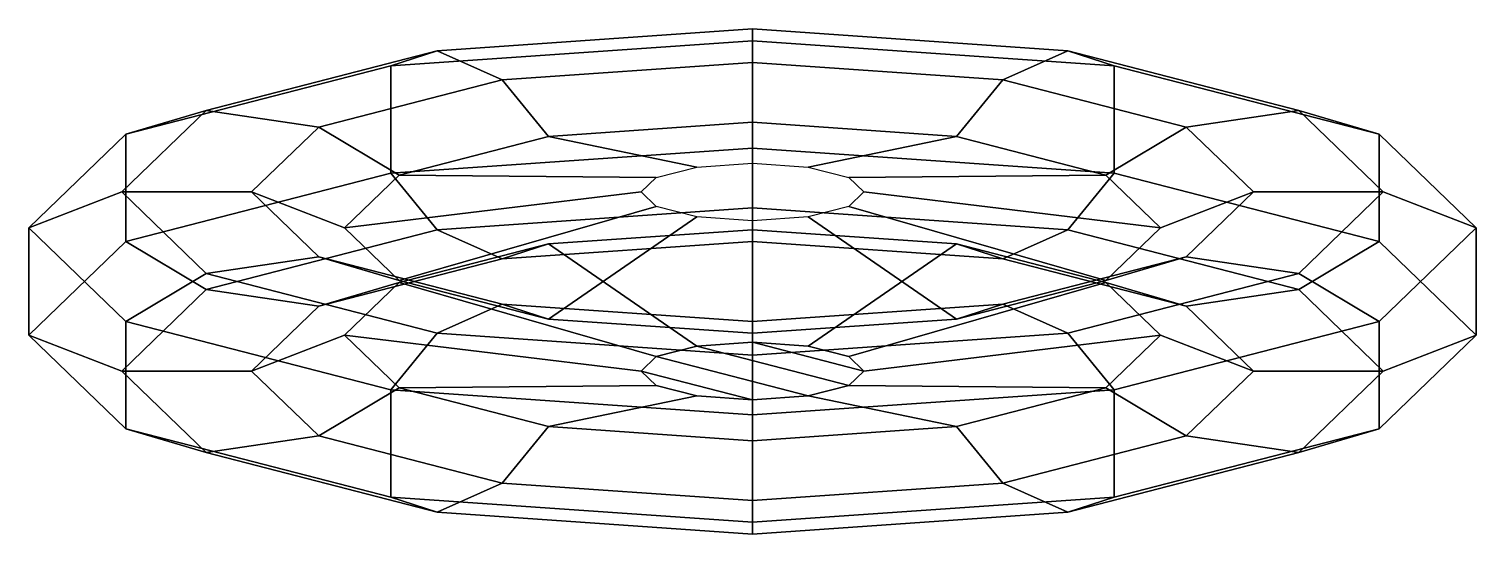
# Model space of a CAD drawing. Extents: x -0.39 to 0.39, y -1.935 to -1.662.
import ezdxf

# ---------------------------------------------------------------- set-up
doc = ezdxf.new("R2010")
doc.units = 0
doc.layers.add('WHEELS', color=2, linetype='CONTINUOUS')

msp = doc.modelspace()

# ---------------------------------------------------------------- linework, layer by layer
at = {"layer": 'WHEELS'}
for points in [[(0, -1.66838, 0.36811), (-0.195, -1.6819, 0.41858), (-0.17, -1.67379, 0.46558), (0, -1.662, 0.42159)], [(-0.195, -1.6819, 0.41858), (0, -1.66838, 0.36811), (0, -1.72633, 0.35258), (-0.195, -1.73986, 0.40305)], [(0, -1.662, 0.42159), (-0.17, -1.67379, 0.46558), (-0.135, -1.68948, 0.52414), (0, -1.68012, 0.4892)], [(0.195, -1.6819, 0.41858), (0, -1.66838, 0.36811), (0, -1.662, 0.42159), (0.17, -1.67379, 0.46558)], [(0.17, -1.67379, 0.46558), (0, -1.662, 0.42159), (0, -1.68012, 0.4892), (0.135, -1.68948, 0.52414)], [(0, -1.66838, 0.36811), (0.195, -1.6819, 0.41858), (0.195, -1.73986, 0.40305), (0, -1.72633, 0.35258)], [(-0.195, -1.6819, 0.41858), (-0.33775, -1.71885, 0.55647), (-0.29445, -1.706, 0.58579), (-0.17, -1.67379, 0.46558)], [(-0.17, -1.67379, 0.46558), (-0.29445, -1.706, 0.58579), (-0.23383, -1.71506, 0.6196), (-0.135, -1.68948, 0.52414)], [(0.29445, -1.706, 0.58579), (0.17, -1.67379, 0.46558), (0.135, -1.68948, 0.52414), (0.23383, -1.71506, 0.6196)], [(0.33775, -1.71885, 0.55647), (0.195, -1.6819, 0.41858), (0.17, -1.67379, 0.46558), (0.29445, -1.706, 0.58579)], [(-0.33775, -1.71885, 0.55647), (-0.195, -1.6819, 0.41858), (-0.195, -1.73986, 0.40305), (-0.33775, -1.7768, 0.54094)], [(0, -1.68012, 0.4892), (-0.135, -1.68948, 0.52414), (-0.11, -1.72001, 0.56079), (0, -1.71238, 0.53232)], [(0.135, -1.68948, 0.52414), (0, -1.68012, 0.4892), (0, -1.71238, 0.53232), (0.11, -1.72001, 0.56079)], [(0.195, -1.6819, 0.41858), (0.33775, -1.71885, 0.55647), (0.33775, -1.7768, 0.54094), (0.195, -1.73986, 0.40305)], [(-0.135, -1.68948, 0.52414), (-0.23383, -1.71506, 0.6196), (-0.19053, -1.74085, 0.63857), (-0.11, -1.72001, 0.56079)], [(0.23383, -1.71506, 0.6196), (0.135, -1.68948, 0.52414), (0.11, -1.72001, 0.56079), (0.19053, -1.74085, 0.63857)], [(-0.33775, -1.71885, 0.55647), (-0.39, -1.76932, 0.74482), (-0.34, -1.75, 0.75), (-0.29445, -1.706, 0.58579)], [(-0.29445, -1.706, 0.58579), (-0.34, -1.75, 0.75), (-0.27, -1.75, 0.75), (-0.23383, -1.71506, 0.6196)], [(0.34, -1.75, 0.75), (0.29445, -1.706, 0.58579), (0.23383, -1.71506, 0.6196), (0.27, -1.75, 0.75)], [(0.39, -1.76932, 0.74482), (0.33775, -1.71885, 0.55647), (0.29445, -1.706, 0.58579), (0.34, -1.75, 0.75)], [(-0.23383, -1.71506, 0.6196), (-0.27, -1.75, 0.75), (-0.22, -1.76932, 0.74482), (-0.19053, -1.74085, 0.63857)], [(0, -1.71238, 0.53232), (-0.11, -1.72001, 0.56079), (-0.03, -1.73655, 0.69981), (0, -1.73447, 0.69204)], [(0.11, -1.72001, 0.56079), (0, -1.71238, 0.53232), (0, -1.73447, 0.69204), (0.03, -1.73655, 0.69981)], [(0.27, -1.75, 0.75), (0.23383, -1.71506, 0.6196), (0.19053, -1.74085, 0.63857), (0.22, -1.76932, 0.74482)], [(-0.39, -1.76932, 0.74482), (-0.33775, -1.71885, 0.55647), (-0.33775, -1.7768, 0.54094), (-0.39, -1.82727, 0.72929)], [(-0.11, -1.72001, 0.56079), (-0.19053, -1.74085, 0.63857), (-0.05196, -1.74224, 0.72102), (-0.03, -1.73655, 0.69981)], [(0.19053, -1.74085, 0.63857), (0.11, -1.72001, 0.56079), (0.03, -1.73655, 0.69981), (0.05196, -1.74224, 0.72102)], [(0.33775, -1.71885, 0.55647), (0.39, -1.76932, 0.74482), (0.39, -1.82727, 0.72929), (0.33775, -1.7768, 0.54094)], [(-0.195, -1.73986, 0.40305), (0, -1.72633, 0.35258), (0, -1.75859, 0.3957), (-0.17, -1.77038, 0.4397)], [(0, -1.72633, 0.35258), (0.195, -1.73986, 0.40305), (0.17, -1.77038, 0.4397), (0, -1.75859, 0.3957)], [(-0.33775, -1.7768, 0.54094), (-0.195, -1.73986, 0.40305), (-0.17, -1.77038, 0.4397), (-0.29445, -1.80259, 0.55991)], [(-0.19053, -1.74085, 0.63857), (-0.22, -1.76932, 0.74482), (-0.06, -1.75, 0.75), (-0.05196, -1.74224, 0.72102)], [(0.22, -1.76932, 0.74482), (0.19053, -1.74085, 0.63857), (0.05196, -1.74224, 0.72102), (0.06, -1.75, 0.75)], [(0.195, -1.73986, 0.40305), (0.33775, -1.7768, 0.54094), (0.29445, -1.80259, 0.55991), (0.17, -1.77038, 0.4397)], [(-0.39, -1.76932, 0.74482), (-0.33775, -1.81979, 0.93318), (-0.29445, -1.794, 0.91421), (-0.34, -1.75, 0.75)], [(-0.34, -1.75, 0.75), (-0.29445, -1.794, 0.91421), (-0.23383, -1.78494, 0.8804), (-0.27, -1.75, 0.75)], [(-0.27, -1.75, 0.75), (-0.23383, -1.78494, 0.8804), (-0.19053, -1.79779, 0.85108), (-0.22, -1.76932, 0.74482)], [(-0.22, -1.76932, 0.74482), (-0.19053, -1.79779, 0.85108), (-0.05196, -1.75776, 0.77898), (-0.06, -1.75, 0.75)], [(0.19053, -1.79779, 0.85108), (0.22, -1.76932, 0.74482), (0.06, -1.75, 0.75), (0.05196, -1.75776, 0.77898)], [(0.23383, -1.78494, 0.8804), (0.27, -1.75, 0.75), (0.22, -1.76932, 0.74482), (0.19053, -1.79779, 0.85108)], [(0.29445, -1.794, 0.91421), (0.34, -1.75, 0.75), (0.27, -1.75, 0.75), (0.23383, -1.78494, 0.8804)], [(0.33775, -1.81979, 0.93318), (0.39, -1.76932, 0.74482), (0.34, -1.75, 0.75), (0.29445, -1.794, 0.91421)], [(-0.19053, -1.79779, 0.85108), (-0.11, -1.81863, 0.92886), (-0.03, -1.76345, 0.80019), (-0.05196, -1.75776, 0.77898)], [(-0.17, -1.77038, 0.4397), (0, -1.75859, 0.3957), (0, -1.77671, 0.46332), (-0.135, -1.78607, 0.49826)], [(0, -1.75859, 0.3957), (0.17, -1.77038, 0.4397), (0.135, -1.78607, 0.49826), (0, -1.77671, 0.46332)], [(0.11, -1.81863, 0.92886), (0.19053, -1.79779, 0.85108), (0.05196, -1.75776, 0.77898), (0.03, -1.76345, 0.80019)], [(-0.33775, -1.81979, 0.93318), (-0.39, -1.76932, 0.74482), (-0.39, -1.82727, 0.72929), (-0.33775, -1.87774, 0.91765)], [(-0.29445, -1.80259, 0.55991), (-0.17, -1.77038, 0.4397), (-0.135, -1.78607, 0.49826), (-0.23383, -1.81165, 0.59372)], [(-0.135, -1.78607, 0.49826), (0, -1.77671, 0.46332), (0, -1.77033, 0.51679), (-0.11, -1.77796, 0.54526)], [(-0.11, -1.81863, 0.92886), (0, -1.82626, 0.95733), (0, -1.76553, 0.80796), (-0.03, -1.76345, 0.80019)], [(-0.11, -1.77796, 0.54526), (0, -1.77033, 0.51679), (0, -1.83106, 0.66616), (-0.03, -1.83314, 0.67393)], [(0, -1.82626, 0.95733), (0.11, -1.81863, 0.92886), (0.03, -1.76345, 0.80019), (0, -1.76553, 0.80796)], [(0, -1.77671, 0.46332), (0.135, -1.78607, 0.49826), (0.11, -1.77796, 0.54526), (0, -1.77033, 0.51679)], [(0, -1.77033, 0.51679), (0.11, -1.77796, 0.54526), (0.03, -1.83314, 0.67393), (0, -1.83106, 0.66616)], [(0.17, -1.77038, 0.4397), (0.29445, -1.80259, 0.55991), (0.23383, -1.81165, 0.59372), (0.135, -1.78607, 0.49826)], [(0.39, -1.76932, 0.74482), (0.33775, -1.81979, 0.93318), (0.33775, -1.87774, 0.91765), (0.39, -1.82727, 0.72929)], [(-0.39, -1.82727, 0.72929), (-0.33775, -1.7768, 0.54094), (-0.29445, -1.80259, 0.55991), (-0.34, -1.84659, 0.72412)], [(-0.23383, -1.81165, 0.59372), (-0.135, -1.78607, 0.49826), (-0.11, -1.77796, 0.54526), (-0.19053, -1.7988, 0.62304)], [(-0.19053, -1.7988, 0.62304), (-0.11, -1.77796, 0.54526), (-0.03, -1.83314, 0.67393), (-0.05196, -1.83883, 0.69514)], [(0.11, -1.77796, 0.54526), (0.19053, -1.7988, 0.62304), (0.05196, -1.83883, 0.69514), (0.03, -1.83314, 0.67393)], [(0.135, -1.78607, 0.49826), (0.23383, -1.81165, 0.59372), (0.19053, -1.7988, 0.62304), (0.11, -1.77796, 0.54526)], [(0.33775, -1.7768, 0.54094), (0.39, -1.82727, 0.72929), (0.34, -1.84659, 0.72412), (0.29445, -1.80259, 0.55991)], [(-0.29445, -1.794, 0.91421), (-0.17, -1.82621, 1.03442), (-0.135, -1.81052, 0.97586), (-0.23383, -1.78494, 0.8804)], [(-0.23383, -1.78494, 0.8804), (-0.135, -1.81052, 0.97586), (-0.11, -1.81863, 0.92886), (-0.19053, -1.79779, 0.85108)], [(0.135, -1.81052, 0.97586), (0.23383, -1.78494, 0.8804), (0.19053, -1.79779, 0.85108), (0.11, -1.81863, 0.92886)], [(0.17, -1.82621, 1.03442), (0.29445, -1.794, 0.91421), (0.23383, -1.78494, 0.8804), (0.135, -1.81052, 0.97586)], [(-0.33775, -1.81979, 0.93318), (-0.195, -1.85673, 1.07106), (-0.17, -1.82621, 1.03442), (-0.29445, -1.794, 0.91421)], [(0.195, -1.85673, 1.07106), (0.33775, -1.81979, 0.93318), (0.29445, -1.794, 0.91421), (0.17, -1.82621, 1.03442)], [(-0.27, -1.84659, 0.72412), (-0.23383, -1.81165, 0.59372), (-0.19053, -1.7988, 0.62304), (-0.22, -1.82727, 0.72929)], [(-0.22, -1.82727, 0.72929), (-0.19053, -1.7988, 0.62304), (-0.05196, -1.83883, 0.69514), (-0.06, -1.84659, 0.72412)], [(0.19053, -1.7988, 0.62304), (0.22, -1.82727, 0.72929), (0.06, -1.84659, 0.72412), (0.05196, -1.83883, 0.69514)], [(0.23383, -1.81165, 0.59372), (0.27, -1.84659, 0.72412), (0.22, -1.82727, 0.72929), (0.19053, -1.7988, 0.62304)], [(-0.34, -1.84659, 0.72412), (-0.29445, -1.80259, 0.55991), (-0.23383, -1.81165, 0.59372), (-0.27, -1.84659, 0.72412)], [(0.29445, -1.80259, 0.55991), (0.34, -1.84659, 0.72412), (0.27, -1.84659, 0.72412), (0.23383, -1.81165, 0.59372)], [(-0.17, -1.82621, 1.03442), (0, -1.838, 1.07841), (0, -1.81988, 1.0108), (-0.135, -1.81052, 0.97586)], [(-0.135, -1.81052, 0.97586), (0, -1.81988, 1.0108), (0, -1.82626, 0.95733), (-0.11, -1.81863, 0.92886)], [(0, -1.81988, 1.0108), (0.135, -1.81052, 0.97586), (0.11, -1.81863, 0.92886), (0, -1.82626, 0.95733)], [(0, -1.838, 1.07841), (0.17, -1.82621, 1.03442), (0.135, -1.81052, 0.97586), (0, -1.81988, 1.0108)], [(-0.195, -1.85673, 1.07106), (-0.33775, -1.81979, 0.93318), (-0.33775, -1.87774, 0.91765), (-0.195, -1.91469, 1.05554)], [(0.33775, -1.81979, 0.93318), (0.195, -1.85673, 1.07106), (0.195, -1.91469, 1.05554), (0.33775, -1.87774, 0.91765)], [(-0.33775, -1.87774, 0.91765), (-0.39, -1.82727, 0.72929), (-0.34, -1.84659, 0.72412), (-0.29445, -1.89059, 0.88833)], [(-0.23383, -1.88153, 0.85452), (-0.27, -1.84659, 0.72412), (-0.22, -1.82727, 0.72929), (-0.19053, -1.85574, 0.83555)], [(-0.19053, -1.85574, 0.83555), (-0.22, -1.82727, 0.72929), (-0.06, -1.84659, 0.72412), (-0.05196, -1.85436, 0.7531)], [(-0.195, -1.85673, 1.07106), (0, -1.87026, 1.12153), (0, -1.838, 1.07841), (-0.17, -1.82621, 1.03442)], [(0.05196, -1.85436, 0.7531), (-0.03, -1.83314, 0.67393), (0, -1.83106, 0.66616), (0.06, -1.84659, 0.72412)], [(0, -1.87026, 1.12153), (0.195, -1.85673, 1.07106), (0.17, -1.82621, 1.03442), (0, -1.838, 1.07841)], [(0.06, -1.84659, 0.72412), (0, -1.83106, 0.66616), (0.03, -1.83314, 0.67393), (0.05196, -1.83883, 0.69514)], [(0.22, -1.82727, 0.72929), (0.19053, -1.85574, 0.83555), (0.05196, -1.85436, 0.7531), (0.06, -1.84659, 0.72412)], [(0.27, -1.84659, 0.72412), (0.23383, -1.88153, 0.85452), (0.19053, -1.85574, 0.83555), (0.22, -1.82727, 0.72929)], [(0.39, -1.82727, 0.72929), (0.33775, -1.87774, 0.91765), (0.29445, -1.89059, 0.88833), (0.34, -1.84659, 0.72412)], [(0, -1.86212, 0.78207), (-0.06, -1.84659, 0.72412), (-0.05196, -1.83883, 0.69514), (0.03, -1.86004, 0.77431)], [(0.03, -1.86004, 0.77431), (-0.05196, -1.83883, 0.69514), (-0.03, -1.83314, 0.67393), (0.05196, -1.85436, 0.7531)], [(-0.29445, -1.89059, 0.88833), (-0.34, -1.84659, 0.72412), (-0.27, -1.84659, 0.72412), (-0.23383, -1.88153, 0.85452)], [(-0.03, -1.86004, 0.77431), (-0.05196, -1.85436, 0.7531), (-0.06, -1.84659, 0.72412), (0, -1.86212, 0.78207)], [(0.34, -1.84659, 0.72412), (0.29445, -1.89059, 0.88833), (0.23383, -1.88153, 0.85452), (0.27, -1.84659, 0.72412)], [(-0.135, -1.90711, 0.94998), (-0.23383, -1.88153, 0.85452), (-0.19053, -1.85574, 0.83555), (-0.11, -1.87659, 0.91333)], [(-0.11, -1.87659, 0.91333), (-0.19053, -1.85574, 0.83555), (-0.05196, -1.85436, 0.7531), (-0.03, -1.86004, 0.77431)], [(0.19053, -1.85574, 0.83555), (0.11, -1.87659, 0.91333), (0.03, -1.86004, 0.77431), (0.05196, -1.85436, 0.7531)], [(0.23383, -1.88153, 0.85452), (0.135, -1.90711, 0.94998), (0.11, -1.87659, 0.91333), (0.19053, -1.85574, 0.83555)], [(0, -1.87026, 1.12153), (-0.195, -1.85673, 1.07106), (-0.195, -1.91469, 1.05554), (0, -1.92821, 1.10601)], [(0, -1.88421, 0.9418), (-0.11, -1.87659, 0.91333), (-0.03, -1.86004, 0.77431), (0, -1.86212, 0.78207)], [(0.195, -1.85673, 1.07106), (0, -1.87026, 1.12153), (0, -1.92821, 1.10601), (0.195, -1.91469, 1.05554)], [(0.11, -1.87659, 0.91333), (0, -1.88421, 0.9418), (0, -1.86212, 0.78207), (0.03, -1.86004, 0.77431)], [(-0.195, -1.91469, 1.05554), (-0.33775, -1.87774, 0.91765), (-0.29445, -1.89059, 0.88833), (-0.17, -1.9228, 1.00853)], [(0, -1.91647, 0.98492), (-0.135, -1.90711, 0.94998), (-0.11, -1.87659, 0.91333), (0, -1.88421, 0.9418)], [(0.135, -1.90711, 0.94998), (0, -1.91647, 0.98492), (0, -1.88421, 0.9418), (0.11, -1.87659, 0.91333)], [(0.33775, -1.87774, 0.91765), (0.195, -1.91469, 1.05554), (0.17, -1.9228, 1.00853), (0.29445, -1.89059, 0.88833)], [(-0.17, -1.9228, 1.00853), (-0.29445, -1.89059, 0.88833), (-0.23383, -1.88153, 0.85452), (-0.135, -1.90711, 0.94998)], [(0.29445, -1.89059, 0.88833), (0.17, -1.9228, 1.00853), (0.135, -1.90711, 0.94998), (0.23383, -1.88153, 0.85452)], [(0, -1.93459, 1.05253), (-0.17, -1.9228, 1.00853), (-0.135, -1.90711, 0.94998), (0, -1.91647, 0.98492)], [(0.17, -1.9228, 1.00853), (0, -1.93459, 1.05253), (0, -1.91647, 0.98492), (0.135, -1.90711, 0.94998)], [(0, -1.92821, 1.10601), (-0.195, -1.91469, 1.05554), (-0.17, -1.9228, 1.00853), (0, -1.93459, 1.05253)], [(0.195, -1.91469, 1.05554), (0, -1.92821, 1.10601), (0, -1.93459, 1.05253), (0.17, -1.9228, 1.00853)]]:
    msp.add_3dface(points, dxfattribs=at)

doc.saveas('drawing.dxf')
